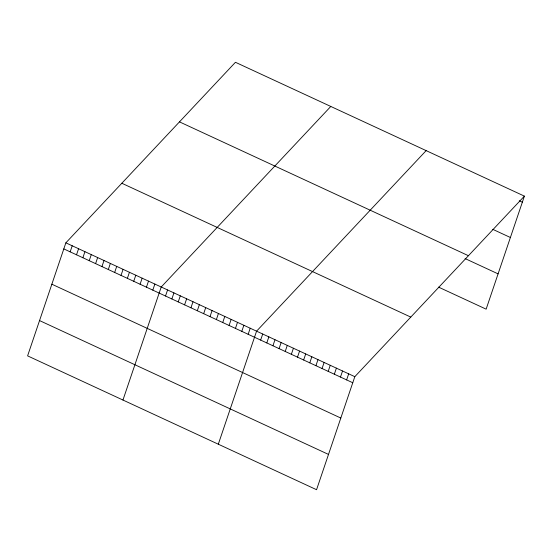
<?xml version="1.0" encoding="UTF-8"?>
<svg xmlns="http://www.w3.org/2000/svg" width="552" height="552" viewBox="0 0 552 552"><rect width="100%" height="100%" fill="white"/><g stroke="black" fill="none" stroke-linecap="round" stroke-linejoin="round"><path stroke-width="0.83" d="M65.861 242.839L27.6 355.867L316.558 489.714L354.819 376.678L524.4 196.132L235.442 62.286L65.861 242.839L354.819 376.678M70.159 251.85L72.215 245.778M76.521 254.796L78.577 248.724M82.876 257.743L84.932 251.671M89.231 260.682L91.287 254.617M95.593 263.628L97.642 257.556M101.947 266.575L104.004 260.503M108.302 269.521L110.359 263.449M114.664 272.46L116.713 266.395M121.019 275.407L123.075 269.335M127.374 278.353L129.43 272.281M133.736 281.299L135.785 275.227M140.091 284.239L142.147 278.173M146.446 287.185L148.502 281.113M152.807 290.131L154.857 284.059M122.958 400.041L161.218 287.005L330.8 106.453M165.517 296.017L167.573 289.952M171.872 298.963L173.928 292.891M178.234 301.909L180.29 295.837M184.589 304.856L186.645 298.784M190.944 307.795L193 301.73M197.305 310.741L199.355 304.669M203.66 313.688L205.717 307.616M210.015 316.634L212.071 310.562M216.377 319.573L218.426 313.508M222.732 322.52L224.788 316.448M229.087 325.466L231.143 319.394M235.449 328.412L237.498 322.34M241.804 331.352L243.86 325.287M248.158 334.298L250.215 328.226M218.309 444.208L256.57 331.172L426.158 150.62M260.654 340.087L262.711 334.015M266.795 342.93L268.852 336.865M272.936 345.78L274.993 339.708M279.077 348.622L281.134 342.55M285.218 351.465L287.275 345.393M291.359 354.308L293.416 348.236M297.5 357.151L299.557 351.086M303.641 360.001L305.698 353.929M309.782 362.843L311.832 356.771M315.923 365.686L317.973 359.614M322.057 368.529L324.114 362.457M328.198 371.372L330.255 365.307M334.339 374.221L336.396 368.149M340.48 377.064L342.537 370.992M346.621 379.907L348.678 373.835M524.4 196.132L486.139 309.161L438.55 287.123M519.273 200.776L522.344 202.198M492.743 229.321L510.4 237.498M179.483 121.868L468.441 255.714M465.081 258.577L498.09 273.868M121.82 183.25L410.778 317.096M63.804 248.904L352.762 382.75M51.86 284.204L340.812 418.05M39.551 320.574L328.502 454.42"/></g></svg>
